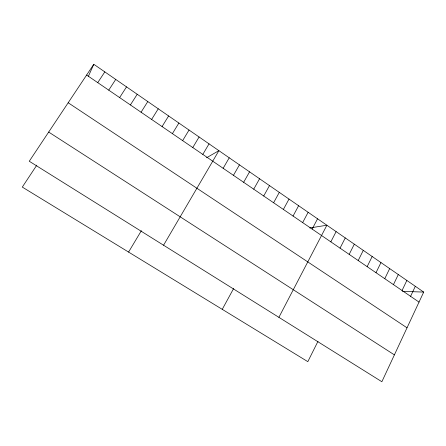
<?xml version="1.0" encoding="UTF-8"?>
<svg xmlns="http://www.w3.org/2000/svg" width="446" height="446" viewBox="0 0 446 446"><rect width="100%" height="100%" fill="white"/><g stroke="black" fill="none" stroke-linecap="round" stroke-linejoin="round"><path stroke-width="0.67" d="M88.353 76.361L93.788 64.274L423.7 292.085L381.865 381.726L29.263 161.251L93.788 64.274M410.588 296.328L415.315 286.293M402.063 290.508L406.847 280.445M393.456 284.626L398.3 274.546M384.77 278.694L389.676 268.587M375.995 272.701L380.962 262.571M367.142 266.652L372.17 256.5M358.199 260.542L363.289 250.368M317.992 341.307L307.818 361.661L22.3 187.091L36.801 165.154M349.168 254.376L354.319 244.174M340.047 248.143L345.265 237.924M330.837 241.855L336.117 231.608M278.895 317.34L326.885 225.23L309.758 227.962M312.139 229.082L317.558 218.791M302.65 222.599L308.136 212.285M293.061 216.054L298.619 205.712M283.377 209.436L289.008 199.078M222.253 309.346L233.615 288.529M273.599 202.757L279.296 192.371M263.714 196.006L269.484 185.597M253.729 189.182L259.578 178.757M243.644 182.291L249.565 171.838M233.448 175.328L239.446 164.853M223.151 168.293L229.227 157.795M163.554 245.216L218.897 150.664L206.526 157.773M202.807 154.4L209.04 143.857M128.576 252.074L141.371 230.694M192.778 147.548L199.089 136.989M182.643 140.629L189.037 130.042M172.407 133.638L178.879 123.035M162.071 126.575L168.621 115.949M151.623 119.439L158.258 108.791M141.07 112.23L147.788 101.565M130.405 104.944L137.212 94.262M119.634 97.585L126.525 86.881M108.746 90.148L115.726 79.421M97.741 82.633L104.816 71.89M402.526 291.366L423.7 292.085M48.681 132.066L394.392 354.877M68.177 102.764L407.025 327.81M86.624 75.039L419.028 302.093"/></g></svg>
